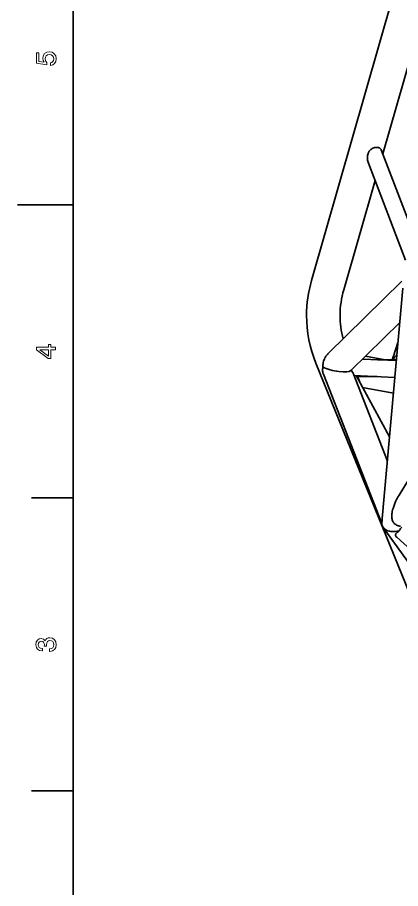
# Model space of a CAD drawing. Extents: x 0 to 297, y 0 to 420.
# Drawn here: x 0 to 68.6, y 87.5 to 243.6 of the extents above; entities that cross this region are included whole.
import ezdxf

# ---------------------------------------------------------------- set-up
doc = ezdxf.new("R2010")
doc.units = 0

msp = doc.modelspace()

# ---------------------------------------------------------------- linework, layer by layer
at = {"color": 7, "lineweight": 35}
for p, q in [((10, 410), (10, 10)), ((52.621597, 196.454773), (89.621597, 325.485809)), ((65.377304, 219.170868), (71.626373, 240.963394)), ((58.389156, 194.800919), (64.001244, 214.372086)), ((68.959991, 195.066391), (65.274918, 153.772354)), ((76.961227, 123.558571), (53.407101, 181.656052)), ((54.745327, 179.668335), (65.204987, 152.907745)), ((82.248085, 180.842026), (68.28492, 158.008133)), ((65.441345, 152.201523), (82.653259, 128.307343)), ((67.875412, 150.463425), (83.758247, 136.050461))]:
    msp.add_line(p, q, dxfattribs=at)
at = {"color": 7, "lineweight": 35, "ltscale": 0.373659}
msp.add_line((65.112404, 219.863251), (70.453308, 205.903732), dxfattribs=at)
at = {"color": 7, "lineweight": 35, "ltscale": 0.465089}
msp.add_line((62.811703, 217.481186), (69.459465, 200.105942), dxfattribs=at)
at = {"color": 7, "lineweight": 35, "ltscale": 0.25}
msp.add_line((10, 210), (0, 210), dxfattribs=at)
at = {"color": 7, "lineweight": 35, "ltscale": 0.464751}
msp.add_line((55.557766, 183.296173), (68.812675, 196.330643), dxfattribs=at)
at = {"color": 7, "lineweight": 35, "ltscale": 0.30643}
msp.add_line((59.672329, 180.329788), (68.41185, 188.923965), dxfattribs=at)
at = {"color": 7, "lineweight": 35, "ltscale": 0.065277}
msp.add_line((67.29509, 182.867432), (68.09301, 185.353607), dxfattribs=at)
at = {"color": 7, "lineweight": 35, "ltscale": 0.089307}
msp.add_line((65.802101, 182.238998), (62.29266, 182.906113), dxfattribs=at)
at = {"color": 7, "lineweight": 35, "ltscale": 0.151674}
msp.add_line((67.801559, 182.085983), (61.740982, 182.364059), dxfattribs=at)
at = {"color": 7, "lineweight": 35, "ltscale": 0.083765}
msp.add_line((64.464584, 182.239105), (67.815201, 182.239105), dxfattribs=at)
at = {"color": 7, "lineweight": 35, "ltscale": 0.421818}
msp.add_line((60.054646, 179.819382), (66.197006, 164.104431), dxfattribs=at)
at = {"color": 7, "lineweight": 35, "ltscale": 0.183401}
msp.add_line((67.534645, 179.095078), (60.206326, 179.43132), dxfattribs=at)
at = {"color": 7, "lineweight": 35, "ltscale": 0.312415}
msp.add_line((60.626633, 179.412033), (66.582558, 168.426056), dxfattribs=at)
at = {"color": 7, "lineweight": 35, "ltscale": 0.032272}
msp.add_line((61.279362, 178.208054), (60.794357, 179.404343), dxfattribs=at)
at = {"color": 7, "lineweight": 35, "ltscale": 0.082795}
msp.add_line((61.084011, 179.239105), (64.395798, 179.239105), dxfattribs=at)
at = {"color": 7, "lineweight": 35, "ltscale": 0.140275}
msp.add_line((67.28067, 176.25766), (61.76836, 177.305496), dxfattribs=at)
at = {"color": 7, "lineweight": 35, "ltscale": 0.1875}
for p, q in [((10, 157.5), (2.5, 157.5)), ((10, 105), (2.5, 105))]:
    msp.add_line(p, q, dxfattribs=at)
at = {"color": 7, "lineweight": 35, "ltscale": 0.001828}
msp.add_line((65.216537, 153.118134), (65.210037, 153.045288), dxfattribs=at)
at = {"color": 7, "lineweight": 35, "ltscale": 0.000779}
msp.add_line((65.262756, 153.33374), (65.25322, 153.304077), dxfattribs=at)
at = {"color": 7, "lineweight": 13}
for points in [[(5.920389, 234.999283), (6.333934, 235.110229), (6.656701, 235.357361), (6.858429, 235.720474), (6.934078, 236.184448), (6.8433, 236.693817), (6.596182, 237.092224), (6.20281, 237.344391), (5.698487, 237.440201), (5.229467, 237.354477), (4.861311, 237.112396), (4.624279, 236.734161), (4.538545, 236.244965), (4.599063, 235.866714), (4.76549, 235.574219), (3.822406, 235.715424), (3.822406, 237.248566), (3.408862, 237.248566), (3.408862, 235.377533), (5.26477, 235.100143), (5.26477, 235.503601), (5.027738, 235.796112), (4.942003, 236.169312), (4.997478, 236.492081), (5.158862, 236.739197), (5.40598, 236.895538), (5.723703, 236.951019), (6.041427, 236.895538), (6.288545, 236.734161), (6.444885, 236.487045), (6.50036, 236.169312), (6.465058, 235.902023), (6.349063, 235.695251), (6.167507, 235.543961), (5.920389, 235.468307)], [(6.833213, 184.02739), (6.833213, 184.481277), (5.965778, 184.481277), (5.965778, 184.98056), (5.56232, 184.98056), (5.56232, 184.481277), (3.408862, 184.481277), (3.408862, 184.022339), (5.521974, 182.489197), (5.965778, 182.489197), (5.965778, 184.02739)], [(5.56232, 182.912827), (3.993876, 184.02739), (5.56232, 184.02739)], [(5.73379, 129.979111), (5.769093, 129.979111), (6.253242, 130.059799), (6.616354, 130.296829), (6.848343, 130.670029), (6.934078, 131.164276), (6.848343, 131.688766), (6.626441, 132.082138), (6.273415, 132.334305), (5.819525, 132.425079), (5.521974, 132.384735), (5.279899, 132.273788), (5.0933, 132.092224), (4.957133, 131.850143), (4.684798, 132.177963), (4.251081, 132.293961), (3.857709, 132.218307), (3.560158, 132.00145), (3.373559, 131.648422), (3.307997, 131.164276), (3.388689, 130.710388), (3.610591, 130.362396), (3.963617, 130.135452), (4.432637, 130.059799), (4.46794, 130.059799), (4.46794, 130.508652), (4.145173, 130.548996), (3.913184, 130.680115), (3.771974, 130.891937), (3.721542, 131.189484), (3.761888, 131.451736), (3.867795, 131.643372), (4.039265, 131.759369), (4.271254, 131.804764), (4.518372, 131.759369), (4.684798, 131.638336), (4.785663, 131.426514), (4.815922, 131.139053), (4.810879, 130.942368), (5.209294, 130.942368), (5.199208, 131.189484), (5.244596, 131.507217), (5.365634, 131.744247), (5.56232, 131.885452), (5.819525, 131.935883), (6.112032, 131.880417), (6.328891, 131.734161), (6.465058, 131.502167), (6.510447, 131.194534), (6.460014, 130.876801), (6.308718, 130.644821), (6.066643, 130.498566), (5.73379, 130.443085)]]:
    msp.add_lwpolyline(points, close=True, dxfattribs=at)
at = {"color": 7, "lineweight": 35}
for points in [[(62.644936, 218.672943), (62.665371, 218.846375), (62.698811, 219.018112), (62.746296, 219.186752), (62.775806, 219.269867), (62.809238, 219.351501), (62.846199, 219.43045), (62.88715, 219.507431), (62.960468, 219.625046), (63.043777, 219.735809), (63.136654, 219.838608), (63.23843, 219.932587), (63.34819, 220.016983), (63.464741, 220.091248), (63.604958, 220.163483), (63.750141, 220.22171), (63.89817, 220.265945), (64.046898, 220.296265), (64.194191, 220.31279), (64.338005, 220.315552), (64.467278, 220.305725), (64.590187, 220.283783), (64.704964, 220.249512), (64.758743, 220.227722), (64.809814, 220.202774), (64.873375, 220.164642), (64.93132, 220.120911), (64.983276, 220.071655), (65.034805, 220.008896), (65.077881, 219.939301), (65.112404, 219.863251)], [(62.811703, 217.481186), (62.750393, 217.662766), (62.70245, 217.849518), (62.667454, 218.039978), (62.645332, 218.233002), (62.636402, 218.427612), (62.637825, 218.550323), (62.644936, 218.672943)], [(54.675674, 181.359604), (54.684303, 181.465118), (54.696857, 181.569992), (54.733353, 181.777679), (54.784515, 181.982452), (54.850025, 182.184021), (54.929779, 182.381912), (55.025013, 182.577667), (55.078163, 182.673615), (55.135036, 182.768082), (55.216671, 182.891449), (55.30497, 183.011444), (55.399921, 183.127548), (55.476936, 183.213287), (55.557766, 183.296173)], [(67.180412, 182.272522), (67.276337, 182.420135), (67.332718, 182.498734), (67.435852, 182.630341), (67.547638, 182.758575), (67.711502, 182.925262), (67.799156, 183.005875), (67.890579, 183.084518)], [(54.600746, 180.557968), (54.5952, 180.40361), (54.603321, 180.246002), (54.625427, 180.085785), (54.661469, 179.92395), (54.710873, 179.761932), (54.745327, 179.668335)], [(59.733036, 180.389587), (59.850712, 180.210144), (59.956501, 180.028351), (60.000587, 179.9422), (60.054478, 179.819824)], [(61.084011, 179.239105), (61.076191, 179.240555), (61.067249, 179.24942), (61.063801, 179.262283), (61.064137, 179.287323), (61.067299, 179.308762), (61.087849, 179.390884)], [(68.28492, 158.008133), (68.131905, 157.747604), (67.988678, 157.48439), (67.855316, 157.221069), (67.72998, 156.95575), (67.612289, 156.688416), (67.467842, 156.330811), (67.336998, 155.969406), (67.276993, 155.787064), (67.220901, 155.6035), (67.145546, 155.328293)], [(67.145546, 155.328293), (67.085571, 155.070679), (67.036789, 154.809631), (67.017387, 154.677719), (67.001869, 154.544861), (66.988068, 154.364929), (66.983757, 154.183289), (66.990845, 154.000397), (67.007202, 153.846909), (67.034668, 153.693619), (67.074699, 153.542023), (67.122566, 153.408249), (67.182335, 153.278503), (67.254272, 153.154266), (67.338165, 153.036987), (67.418182, 152.944016), (67.505646, 152.857712), (67.599762, 152.778595), (67.699699, 152.707001), (67.769104, 152.663574), (67.840454, 152.623642), (67.987961, 152.554306), (68.128433, 152.502808), (68.271866, 152.463196), (68.417023, 152.435455), (68.562714, 152.41951)], [(68.335083, 151.615753), (68.173195, 151.481232), (68.019928, 151.353714), (67.880661, 151.231689), (67.810455, 151.163757), (67.74926, 151.096222), (67.716057, 151.053101), (67.688225, 151.009842), (67.661438, 150.953995), (67.645721, 150.897644), (67.641609, 150.848434), (67.6464, 150.798904), (67.65979, 150.749252), (67.67511, 150.712067), (67.694611, 150.675018), (67.744621, 150.601746), (67.805328, 150.531677), (67.875412, 150.463425)], [(68.805611, 152.272797), (68.674492, 152.139114), (68.612587, 152.069199), (68.553909, 151.997086), (68.481834, 151.897461), (68.418205, 151.79393), (68.364326, 151.686829), (68.335083, 151.615753)]]:
    msp.add_lwpolyline(points, dxfattribs=at)
for centre, radius, start, end in [((74.453949, 190.1931), 22.712543, 163.996722, 179.994937), ((74.453957, 190.1931), 16.712545, 163.995697, 179.994309), ((74.462914, 190.195663), 22.721554, 180.001388, 202.076), ((74.452438, 190.19429), 16.71102, 179.998352, 194.6216), ((69.432259, 181.701645), 2.448495, 149.783289, 167.316781), ((69.432327, 181.701614), 2.448566, 149.782347, 167.316576), ((69.757187, 182.085312), 2.583447, 162.376833, 175.844805), ((57.26149, 181.193832), 2.591089, 176.331961, 185.167115), ((56.366554, 180.414993), 1.771609, 162.069065, 175.370694), ((66.437637, 152.928223), 1.233021, 174.548571, 216.10779), ((66.469597, 152.929504), 1.264831, 174.747849, 189.964257), ((66.132706, 153.033722), 0.920077, 162.91232, 174.746114), ((68.857925, 153.453598), 3.597162, 174.915885, 181.909566)]:
    msp.add_arc(centre, radius, start, end, dxfattribs=at)
at = {"color": 7, "lineweight": 13}
msp.add_arc((52.662655, 196.443115), 0.04269, 164.141481, 180.210256, dxfattribs=at)
at = {"color": 7, "lineweight": 35}
for centre, major_axis, ratio, start_param, end_param in [((56.875504, 181.085739), (2.878578, -0.615326), 0.284617, 3.9083653484, 6.097587302), ((67.741417, 153.285721), (2.493073, 0.683578), 0.68461, 3.0787636538, 4.7630423249), ((67.741425, 153.285736), (2.49308, 0.683609), 0.684612, 3.3913253554, 4.7630596716)]:
    msp.add_ellipse(centre, major_axis=major_axis, ratio=ratio, start_param=start_param, end_param=end_param, dxfattribs=at)

doc.saveas('drawing.dxf')
